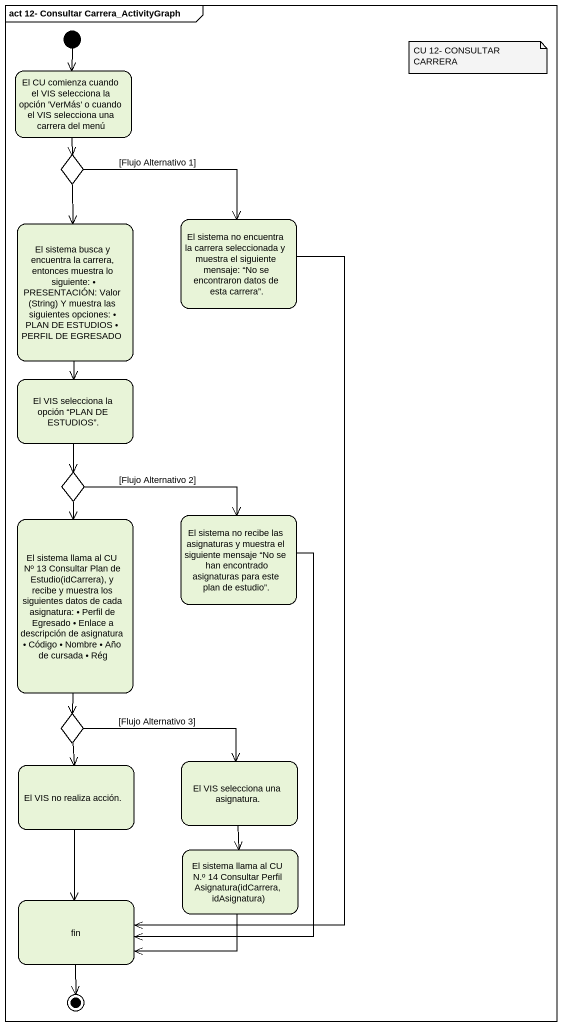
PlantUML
@startuml
mainframe act 12- Consultar Carrera_ActivityGraph
hide empty description
state "El CU comienza cuando el VIS selecciona la opción 'VerMás' o cuando el VIS selecciona una carrera del menú" as El_CU_comienza_cuando_el
state choice1 <<choice>>
state "El sistema busca y encuentra la carrera, entonces muestra lo siguiente: • PRESENTACIÓN: Valor (String) Y muestra las siguientes opciones: • PLAN DE ESTUDIOS • PERFIL DE EGRESADO" as El_sistema_busca_y
state "El sistema no encuentra la carrera seleccionada y muestra el siguiente mensaje: “No se encontraron datos de esta carrera”." as El_sistema_no_encuentra_la
state "El VIS selecciona la opción “PLAN DE ESTUDIOS”." as El_VIS_selecciona_la_opción
state choice2 <<choice>>
state "El sistema llama al CU Nº 13 Consultar Plan de Estudio(idCarrera), y recibe y muestra los siguientes datos de cada asignatura: • Perfil de Egresado • Enlace a descripción de asignatura • Código • Nombre • Año de cursada • Rég" as El_sistema_llama_al_CU_Nº
state "El sistema no recibe las asignaturas y muestra el siguiente mensaje “No se han encontrado asignaturas para este plan de estudio”." as El_sistema_no_recibe_las
state choice3 <<choice>>
state "El VIS no realiza acción." as El_VIS_no_realiza_acción
state "El VIS selecciona una asignatura." as El_VIS_selecciona_una
state "El sistema llama al CU N.º 14 Consultar Perfil Asignatura(idCarrera, idAsignatura)" as El_sistema_llama_al_CU_N_º
state fin
[*] --> El_CU_comienza_cuando_el
El_CU_comienza_cuando_el --> choice1
choice1 --> El_sistema_busca_y
choice1 -right-> El_sistema_no_encuentra_la : [Flujo Alternativo 1]
El_sistema_busca_y --> El_VIS_selecciona_la_opción
El_sistema_no_encuentra_la --> fin
El_VIS_selecciona_la_opción --> choice2
choice2 --> El_sistema_llama_al_CU_Nº
choice2 -right-> El_sistema_no_recibe_las : [Flujo Alternativo 2]
El_sistema_llama_al_CU_Nº --> choice3
El_sistema_no_recibe_las --> fin
choice3 --> El_VIS_no_realiza_acción
choice3 -right-> El_VIS_selecciona_una : [Flujo Alternativo 3]
El_VIS_no_realiza_acción --> fin
El_VIS_selecciona_una --> El_sistema_llama_al_CU_N_º
El_sistema_llama_al_CU_N_º -left-> fin
fin --> [*]
note as N1
  CU 12- CONSULTAR CARRERA
end note
@enduml
